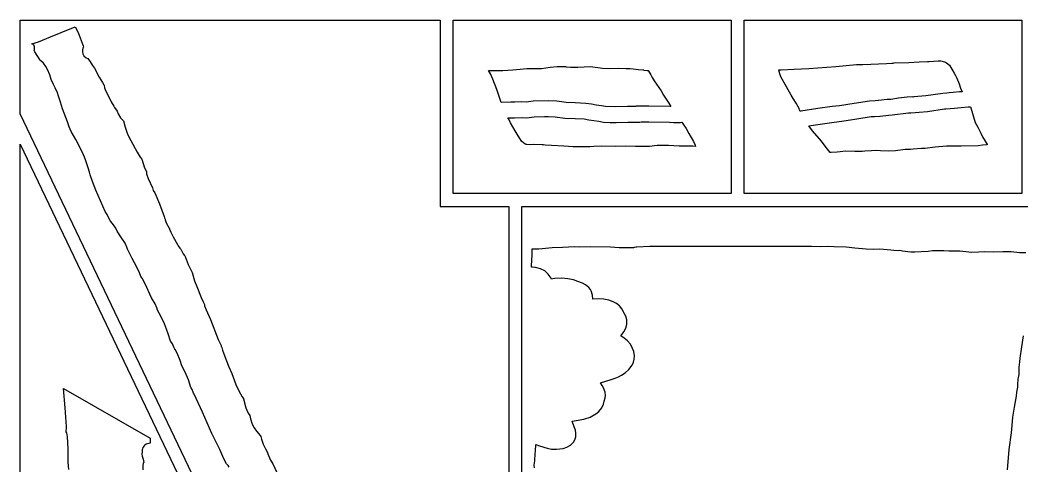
# Model space of a CAD drawing. Extents: x -1 to 541, y -138 to 3207.
# Drawn here: x 54.9 to 362.3, y 1262.5 to 1399.3 of the extents above; entities that cross this region are included whole.
import ezdxf

# ---------------------------------------------------------------- set-up
doc = ezdxf.new("R2010")
doc.units = 0

msp = doc.modelspace()

# ---------------------------------------------------------------- linework, layer by layer
at = {"layer": 'Calque_1'}
for p, q in [((54.916, 1399.27), (183.816, 1399.27)), ((54.916, 1370.45), (54.916, 1399.27)), ((54.916, 1399.27), (54.916, 1399.27)), ((183.816, 1399.27), (183.816, 1342.11)), ((187.816, 1399.27), (273.064, 1399.27)), ((187.816, 1346.11), (187.816, 1399.27)), ((187.816, 1399.27), (187.816, 1399.27)), ((273.064, 1399.27), (273.064, 1346.11)), ((277.064, 1399.27), (362.31, 1399.27)), ((277.064, 1346.11), (277.064, 1399.27)), ((277.064, 1399.27), (277.064, 1399.27)), ((362.31, 1399.27), (362.31, 1346.11)), ((67.5682, 1395.48), (71.8635, 1397.21)), ((71.8635, 1397.21), (72.7048, 1395.5)), ((58.5055, 1391.98), (60.6022, 1392.63)), ((60.6022, 1392.63), (64.235012, 1394.07375)), ((64.235012, 1394.07375), (67.5682, 1395.48)), ((72.7048, 1395.5), (73.6267, 1392.96)), ((73.6267, 1392.96), (74.2705, 1391.31)), ((58.5514, 1391.99), (58.5055, 1391.98)), ((59.2264, 1391.52), (58.5514, 1391.99)), ((59.2364, 1391.27), (59.2264, 1391.52)), ((59.3034, 1391.15), (59.2364, 1391.27)), ((59.2984, 1389.96), (59.3624, 1390.19)), ((59.4535, 1389.51), (59.2984, 1389.96)), ((59.3834, 1390.64), (59.3034, 1391.15)), ((59.3624, 1390.19), (59.3834, 1390.64)), ((61.1191, 1386.96), (59.4535, 1389.51)), ((74.0445, 1390.11), (74.0305, 1389.47)), ((74.1865, 1390.64), (74.0445, 1390.11)), ((74.2825, 1390.85), (74.1865, 1390.64)), ((74.2705, 1391.31), (74.3665, 1391)), ((74.3665, 1391), (74.2825, 1390.85)), ((61.291, 1386.73), (61.1191, 1386.96)), ((62.0798, 1386), (61.291, 1386.73)), ((74.0305, 1389.47), (74.1544, 1388.94)), ((74.1544, 1388.94), (74.5098, 1388.29)), ((74.5098, 1388.29), (75.1569, 1387.71)), ((75.1569, 1387.71), (75.7387, 1387.47)), ((75.7387, 1387.47), (76.183787, 1386.80375)), ((76.183787, 1386.80375), (76.3174, 1386.67)), ((76.3174, 1386.67), (77.142, 1385.34)), ((327.583, 1386.22), (330.74, 1386.43)), ((330.74, 1386.43), (333.324, 1386.52)), ((333.324, 1386.52), (333.893, 1386.6)), ((333.893, 1386.6), (335.299, 1386.61)), ((335.299, 1386.61), (336.577, 1386.75)), ((336.577, 1386.75), (336.76, 1386.76)), ((336.76, 1386.76), (336.795, 1386.76)), ((336.795, 1386.76), (337.316, 1386.76)), ((337.316, 1386.76), (337.429, 1386.77)), ((337.426, 1386.78), (337.875, 1386.63)), ((337.429, 1386.77), (337.426, 1386.78)), ((337.875, 1386.63), (338.899, 1386.32)), ((62.875788, 1384.97), (62.0798, 1386)), ((63.3531, 1384.09), (62.875788, 1384.97)), ((64.049, 1382.43), (63.3531, 1384.09)), ((77.142, 1385.34), (77.8088, 1384.48)), ((77.8088, 1384.48), (79.2091, 1381.77)), ((199.239, 1382.82), (198.668, 1383.83)), ((198.668, 1383.83), (199.901, 1383.82)), ((199.901, 1383.82), (202.998, 1383.81)), ((202.998, 1383.81), (206.083, 1383.98)), ((206.083, 1383.98), (208.322, 1384.2)), ((208.322, 1384.2), (210.44, 1384.44)), ((210.44, 1384.44), (212.46275, 1384.3975)), ((212.46275, 1384.3975), (214.931, 1384.43)), ((214.931, 1384.43), (217.547375, 1384.77375)), ((217.547375, 1384.77375), (219.683, 1385.02)), ((219.683, 1385.02), (220.811, 1385.03)), ((220.808, 1385.04), (221.777, 1385.03)), ((220.811, 1385.03), (220.808, 1385.04)), ((221.777, 1385.03), (222.012, 1385.02)), ((222.012, 1385.02), (222.232, 1384.98)), ((222.232, 1384.98), (222.465, 1384.93)), ((222.465, 1384.93), (223.768, 1384.83)), ((223.768, 1384.83), (226.008, 1384.8)), ((226.008, 1384.8), (229.938, 1384.98)), ((229.938, 1384.98), (233.671, 1384.48)), ((233.671, 1384.48), (235.635, 1384.41)), ((235.635, 1384.41), (238.55, 1384.48)), ((238.55, 1384.48), (240.895, 1384.37)), ((240.895, 1384.37), (241.583, 1384.41)), ((241.583, 1384.41), (241.662, 1384.42)), ((241.662, 1384.42), (242.089, 1384.41)), ((242.089, 1384.41), (243.00925, 1384.26125)), ((243.00925, 1384.26125), (244.618, 1384.09)), ((244.618, 1384.09), (246.216, 1384.01)), ((246.216, 1384.01), (246.349875, 1383.93875)), ((246.349875, 1383.93875), (247.284, 1383.8)), ((247.284, 1383.8), (247.627, 1383.84)), ((247.627, 1383.84), (248.485, 1382.44)), ((287.686, 1384), (288.4, 1384.03)), ((287.706, 1383.91), (287.686, 1384)), ((288.002125, 1382.7275), (287.706, 1383.91)), ((288.4, 1384.03), (292.433, 1384.24)), ((292.433, 1384.24), (296.931, 1384.44)), ((296.931, 1384.44), (305.239, 1385.06)), ((305.239, 1385.06), (311.604, 1385.62)), ((311.604, 1385.62), (313.545, 1385.66)), ((313.545, 1385.66), (320.765, 1385.95)), ((320.765, 1385.95), (322.411, 1386.04)), ((322.411, 1386.04), (322.704, 1386.08)), ((322.704, 1386.08), (322.776, 1386.09)), ((322.776, 1386.09), (323.159, 1386.11)), ((323.159, 1386.11), (327.583, 1386.22)), ((338.899, 1386.32), (339.131, 1386.15)), ((339.131, 1386.15), (340.138, 1385.39)), ((340.138, 1385.39), (341.507, 1383)), ((64.5124, 1381), (64.049, 1382.43)), ((65.1453, 1379.5), (64.5124, 1381)), ((79.2091, 1381.77), (80.2404, 1380.13)), ((199.944, 1381.1), (199.239, 1382.82)), ((201.229, 1377.97), (199.944, 1381.1)), ((248.485, 1382.44), (248.864, 1381.65)), ((248.864, 1381.65), (249.486, 1380.6)), ((249.486, 1380.6), (251.607, 1377.51)), ((288.344, 1381.83), (288.002125, 1382.7275)), ((290.069, 1378.8), (288.344, 1381.83)), ((341.507, 1383), (341.914, 1382.29)), ((341.914, 1382.29), (342.156, 1381.87)), ((342.156, 1381.87), (342.259, 1381.67)), ((342.259, 1381.67), (342.865, 1380.19)), ((65.715613, 1378.47125), (65.1453, 1379.5)), ((66.4294, 1376.94), (65.715613, 1378.47125)), ((80.2404, 1380.13), (80.59345, 1379.425)), ((80.59345, 1379.425), (80.6888, 1379.29)), ((80.6888, 1379.29), (80.8652, 1378.52125)), ((80.8652, 1378.52125), (81.2492, 1377.43)), ((81.2492, 1377.43), (82.1738, 1375.74)), ((202.489, 1374.02), (201.229, 1377.97)), ((251.607, 1377.51), (252.39, 1376.19)), ((291.477, 1376.19), (290.069, 1378.8)), ((343.193, 1377.2), (341.225, 1377.08)), ((342.865, 1380.19), (343.023, 1379.69)), ((343.023, 1379.69), (343.501, 1378.36)), ((344.027, 1377.3), (343.193, 1377.2)), ((343.501, 1378.36), (344.027, 1377.3)), ((66.6923, 1375.92), (66.4294, 1376.94)), ((67.3803, 1374.07), (66.6923, 1375.92)), ((82.1738, 1375.74), (82.8457, 1374.15)), ((82.8457, 1374.15), (83.7323, 1372.84)), ((208.878, 1374.14), (206.719, 1374.05)), ((210.178, 1374.11), (208.878, 1374.14)), ((212.337, 1374.36), (210.178, 1374.11)), ((217.035, 1374.49), (212.337, 1374.36)), ((219.569, 1374.34), (217.035, 1374.49)), ((222.461, 1373.95), (219.569, 1374.34)), ((252.39, 1376.19), (253.964, 1373.78)), ((292.146125, 1375.255), (291.477, 1376.19)), ((293.008, 1373.81), (292.146125, 1375.255)), ((315.54, 1374.43), (310.818125, 1373.71875)), ((317.334, 1374.53), (315.54, 1374.43)), ((318.299, 1374.58), (317.334, 1374.53)), ((321.006, 1374.87), (318.299, 1374.58)), ((322.049, 1374.93), (321.006, 1374.87)), ((324.430875, 1375.2775), (322.049, 1374.93)), ((327.136, 1375.61), (324.430875, 1375.2775)), ((328.709, 1375.69), (327.136, 1375.61)), ((328.915, 1375.66), (328.709, 1375.69)), ((328.946, 1375.66), (328.915, 1375.66)), ((329.14, 1375.68), (328.946, 1375.66)), ((330.387, 1375.82), (329.14, 1375.68)), ((332.784, 1376.01), (330.387, 1375.82)), ((338, 1376.78), (332.784, 1376.01)), ((339.228, 1376.86), (338, 1376.78)), ((339.94, 1376.91), (339.228, 1376.86)), ((341.225, 1377.08), (339.94, 1376.91)), ((67.9667, 1372), (67.3803, 1374.07)), ((69.5247, 1368.05), (67.9667, 1372)), ((83.7323, 1372.84), (83.9432, 1372.42)), ((83.9432, 1372.42), (84.6714, 1371.29)), ((84.6714, 1371.29), (85.048925, 1370.51375)), ((205.508, 1374.11), (202.489, 1374.02)), ((206.719, 1374.05), (205.508, 1374.11)), ((225.283375, 1373.875), (222.461, 1373.95)), ((228.54, 1373.71), (225.283375, 1373.875)), ((230.203, 1373.45), (228.54, 1373.71)), ((231.705, 1373.19), (230.203, 1373.45)), ((233.315, 1372.99), (231.705, 1373.19)), ((234.521, 1372.72), (233.315, 1372.99)), ((237.7105, 1372.6275), (234.521, 1372.72)), ((241.308, 1372.76), (237.7105, 1372.6275)), ((243.415, 1372.76), (241.308, 1372.76)), ((244.003, 1372.77), (243.415, 1372.76)), ((244.058, 1372.81), (244.003, 1372.81)), ((244.003, 1372.81), (244.003, 1372.77)), ((244.098, 1372.81), (244.058, 1372.81)), ((244.216, 1372.81), (244.098, 1372.81)), ((247.868, 1372.82), (244.216, 1372.81)), ((254.399, 1372.76), (247.868, 1372.82)), ((253.964, 1373.78), (254.567, 1372.75)), ((254.567, 1372.75), (254.399, 1372.76)), ((293.93, 1372.09), (293.008, 1373.81)), ((294.066, 1371.75), (293.93, 1372.09)), ((294.269, 1371.25), (294.066, 1371.75)), ((294.478, 1371.29), (294.269, 1371.25)), ((299.692, 1372.09), (294.478, 1371.29)), ((304.129, 1372.74), (299.692, 1372.09)), ((306.376, 1372.97), (304.129, 1372.74)), ((310.818125, 1373.71875), (306.376, 1372.97)), ((330.823, 1371.04), (333.308, 1371.23)), ((333.308, 1371.23), (338.529, 1372)), ((338.529, 1372), (338.946, 1372.06)), ((338.946, 1372.06), (338.963, 1372.06)), ((338.963, 1372.06), (340.338, 1372.12)), ((340.338, 1372.12), (341.625, 1372.29)), ((341.625, 1372.29), (343.648, 1372.42)), ((343.648, 1372.42), (345.809, 1372.65)), ((345.823, 1372.65), (345.777047, 1372.644219)), ((345.777047, 1372.644219), (345.897125, 1372.64125)), ((345.809, 1372.65), (345.823, 1372.65)), ((345.897125, 1372.64125), (346.374, 1372.64)), ((346.374, 1372.64), (346.463, 1372.64)), ((346.463, 1372.64), (346.488, 1372.6)), ((346.488, 1372.6), (346.61, 1372.31)), ((346.61, 1372.31), (347.408, 1369.56)), ((127.658, 1218.43), (54.916, 1370.45)), ((70.0179, 1366.51), (69.5247, 1368.05)), ((85.048925, 1370.51375), (85.7632, 1369.31)), ((85.7632, 1369.31), (86.6461, 1368.33)), ((86.6461, 1368.33), (87.1292, 1366.46)), ((204.837, 1368.88), (204.566, 1369.32)), ((204.566, 1369.32), (205.377, 1369.32)), ((205.44, 1367.75), (204.837, 1368.88)), ((205.377, 1369.32), (206.666, 1369.25)), ((206.666, 1369.25), (208.932, 1369.34)), ((208.932, 1369.34), (208.958, 1369.34)), ((208.958, 1369.34), (210.326, 1369.32)), ((210.326, 1369.32), (212.711, 1369.58)), ((212.711, 1369.58), (215.87, 1369.7)), ((215.868, 1369.7), (216.911, 1369.69)), ((215.868, 1369.7), (215.868, 1369.7)), ((215.87, 1369.7), (215.868, 1369.7)), ((216.911, 1369.69), (219.067, 1369.57)), ((219.067, 1369.57), (222.068, 1369.16)), ((222.068, 1369.16), (225.24925, 1369.0575)), ((225.24925, 1369.0575), (227.991, 1368.94)), ((227.991, 1368.94), (229.403, 1368.71)), ((229.403, 1368.71), (231.007, 1368.45)), ((231.007, 1368.45), (232.523, 1368.25)), ((232.523, 1368.25), (233.915, 1367.96)), ((243.468, 1367.97), (245.131, 1367.99)), ((245.131, 1367.99), (245.508, 1368)), ((245.508, 1368), (245.644, 1368)), ((245.644, 1368), (245.777, 1368.01)), ((245.777, 1368.01), (245.802, 1368.01)), ((245.802, 1368.01), (247.886, 1368.02)), ((247.886, 1368.02), (254.223, 1367.97)), ((257.515, 1367.89), (257.937, 1367.98)), ((257.937, 1367.98), (258.602, 1366.99)), ((304.711, 1367.97), (307.032, 1368.21)), ((307.032, 1368.21), (311.672125, 1368.9825)), ((311.672125, 1368.9825), (316.052, 1369.65)), ((316.052, 1369.65), (317.1, 1369.73)), ((317.1, 1369.73), (318.714, 1369.79)), ((318.714, 1369.79), (318.791, 1369.8)), ((318.791, 1369.8), (321.404, 1370.09)), ((321.404, 1370.09), (322.548, 1370.16)), ((322.548, 1370.16), (327.49, 1370.82)), ((327.49, 1370.82), (327.713, 1370.84)), ((327.713, 1370.84), (328.182, 1370.78)), ((328.182, 1370.78), (329.571, 1370.89)), ((329.571, 1370.89), (330.823, 1371.04)), ((347.408, 1369.56), (348.004, 1367.88)), ((70.6281, 1365.1), (70.0179, 1366.51)), ((72.0464, 1362.63), (70.6281, 1365.1)), ((87.1292, 1366.46), (87.935408, 1364.300781)), ((206.851, 1365.25), (205.44, 1367.75)), ((207.488, 1364.27), (206.851, 1365.25)), ((233.915, 1367.96), (235.936234, 1367.806875)), ((235.936234, 1367.806875), (237.865875, 1367.815)), ((237.865875, 1367.815), (241.414, 1367.97)), ((241.414, 1367.97), (243.468, 1367.97)), ((254.223, 1367.97), (255.525, 1367.86)), ((255.525, 1367.86), (256.43375, 1367.81125)), ((256.43375, 1367.81125), (257.515, 1367.89)), ((258.602, 1366.99), (259.335, 1366.02)), ((259.335, 1366.02), (260.163, 1364.45)), ((296.96, 1366.8), (300.443, 1367.34)), ((298.076, 1365.28), (296.96, 1366.8)), ((300.818, 1362.15), (298.076, 1365.28)), ((300.443, 1367.34), (304.711, 1367.97)), ((348.004, 1367.88), (348.789, 1366.36)), ((348.789, 1366.36), (349.68, 1364.59)), ((72.815825, 1361.13375), (72.0464, 1362.63)), ((87.935408, 1364.300781), (88.898862, 1362.31875)), ((88.898862, 1362.31875), (90.8591, 1358.77)), ((208.796, 1362.15), (207.488, 1364.27)), ((209.514, 1361.53), (208.796, 1362.15)), ((260.163, 1364.45), (261.543, 1361.98)), ((261.543, 1361.98), (262.087, 1360.9)), ((302.275125, 1360.1425), (300.818, 1362.15)), ((349.68, 1364.59), (350.192, 1363.42)), ((350.192, 1363.42), (351.051, 1362.16)), ((351.051, 1362.16), (351.278, 1361.8)), ((351.278, 1361.8), (351.235469, 1361.851719)), ((351.235469, 1361.851719), (351.26925, 1361.74875)), ((54.916, 1361.18), (123.658, 1217.52)), ((54.916, 913.198), (54.916, 1361.18)), ((54.916, 1361.18), (54.916, 1361.18)), ((73.3463, 1359.96), (72.815825, 1361.13375)), ((74.136163, 1358.4625), (73.3463, 1359.96)), ((90.8591, 1358.77), (91.789925, 1357.23625)), ((209.793, 1361.29), (209.514, 1361.53)), ((210.025, 1361.19), (209.793, 1361.29)), ((210.255, 1361.09), (210.025, 1361.19)), ((210.429, 1361.08), (210.255, 1361.09)), ((211.468, 1361.03), (210.429, 1361.08)), ((212.524, 1361.08), (211.468, 1361.03)), ((215.118, 1361.04), (212.524, 1361.08)), ((215.515, 1361.02), (215.118, 1361.04)), ((215.997, 1360.93), (215.515, 1361.02)), ((217.929, 1360.82), (215.997, 1360.93)), ((221.779, 1360.57), (217.929, 1360.82)), ((224.654, 1360.35), (221.779, 1360.57)), ((225.388, 1360.42), (224.654, 1360.35)), ((228.29, 1360.37), (225.388, 1360.42)), ((229.711, 1360.41), (228.29, 1360.37)), ((230.934, 1360.52), (229.711, 1360.41)), ((233.277, 1360.59), (230.934, 1360.52)), ((237.606, 1360.51), (233.277, 1360.59)), ((240.59525, 1360.56), (237.606, 1360.51)), ((243.802, 1360.52), (240.59525, 1360.56)), ((245.731, 1360.44), (243.802, 1360.52)), ((246.324, 1360.46), (245.731, 1360.44)), ((247.275, 1360.52), (246.324, 1360.46)), ((248.066, 1360.53), (247.275, 1360.52)), ((250.438, 1360.78), (248.066, 1360.53)), ((253.859, 1360.8), (250.438, 1360.78)), ((257.101, 1360.57), (253.859, 1360.8)), ((259.082375, 1360.6), (257.101, 1360.57)), ((261.357, 1360.57), (259.082375, 1360.6)), ((262.2, 1360.52), (261.357, 1360.57)), ((262.087, 1360.9), (262.21, 1360.52)), ((262.21, 1360.52), (262.2, 1360.52)), ((303.448, 1358.63), (302.275125, 1360.1425)), ((308.288, 1359.02), (305.637, 1358.7)), ((311.005125, 1358.99625), (308.288, 1359.02)), ((313.264, 1358.92), (311.005125, 1358.99625)), ((314.067, 1359.02), (313.264, 1358.92)), ((316.209, 1359.15), (314.067, 1359.02)), ((317.666, 1359.22), (316.209, 1359.15)), ((318.922, 1359.12), (317.666, 1359.22)), ((321.28275, 1359.05), (318.922, 1359.12)), ((323.546, 1359.16), (321.28275, 1359.05)), ((326.481, 1359.57), (323.546, 1359.16)), ((328.137, 1359.61), (326.481, 1359.57)), ((328.905, 1359.63), (328.137, 1359.61)), ((331.479, 1359.84), (328.905, 1359.63)), ((332.494, 1359.9), (331.479, 1359.84)), ((335.680875, 1360.29), (332.494, 1359.9)), ((339.185, 1360.59), (335.680875, 1360.29)), ((341.825, 1360.55), (339.185, 1360.59)), ((343.659, 1360.59), (341.825, 1360.55)), ((348.865, 1360.73), (343.659, 1360.59)), ((350.203, 1360.89), (348.865, 1360.73)), ((351.578, 1360.99), (350.203, 1360.89)), ((351.26925, 1361.74875), (351.607, 1361.15)), ((351.59, 1360.99), (351.578, 1360.99)), ((351.678, 1361), (351.59, 1360.99)), ((351.607, 1361.15), (351.688, 1361)), ((351.688, 1361), (351.678, 1361)), ((74.9483, 1356.65), (74.136163, 1358.4625)), ((75.4736, 1354.9), (74.9483, 1356.65)), ((91.789925, 1357.23625), (92.2343, 1356.61)), ((92.2343, 1356.61), (92.2443, 1356.61)), ((92.2443, 1356.61), (93.1538, 1353.94)), ((303.467, 1358.61), (303.448, 1358.63)), ((303.75, 1358.63), (303.467, 1358.61)), ((305.637, 1358.7), (303.75, 1358.63)), ((75.8551, 1353.9225), (75.4736, 1354.9)), ((76.2708, 1352.57), (75.8551, 1353.9225)), ((93.1538, 1353.94), (93.7123, 1352.79)), ((93.7123, 1352.79), (93.730288, 1352.08875)), ((76.4023, 1351.8), (76.2708, 1352.57)), ((77.1442, 1349.75), (76.4023, 1351.8)), ((78.1206, 1347.08), (77.1442, 1349.75)), ((93.730288, 1352.08875), (94.2522, 1350.66)), ((94.2522, 1350.66), (95.5434, 1347.84)), ((81.0572, 1340.53), (78.1206, 1347.08)), ((95.5434, 1347.84), (95.748987, 1346.96875)), ((95.748987, 1346.96875), (96.2578, 1346.24)), ((96.2578, 1346.24), (97.7161, 1342.93)), ((273.064, 1346.11), (187.816, 1346.11)), ((362.31, 1346.11), (277.064, 1346.11)), ((81.6491, 1339.58), (81.0572, 1340.53)), ((97.7161, 1342.93), (99.1131, 1338.98)), ((183.816, 1342.11), (204.9, 1342.11)), ((204.9, 1342.11), (204.9, 1016.79)), ((208.9, 1342.11), (277.064, 1342.11)), ((208.9, 1016.79), (208.9, 1342.11)), ((208.9, 1342.11), (208.9, 1342.11)), ((277.064, 1342.11), (366.31, 1342.11)), ((82.5913, 1337.72), (81.6491, 1339.58)), ((82.6673, 1337.58), (82.5913, 1337.72)), ((83.3034, 1336.89), (82.6673, 1337.58)), ((99.1131, 1338.98), (99.2589, 1338.59)), ((99.2589, 1338.59), (99.3369, 1338.39)), ((99.3369, 1338.39), (99.4349, 1338.23)), ((99.4349, 1338.23), (99.4509, 1338.17)), ((99.4509, 1338.17), (99.442887, 1337.9975)), ((99.442887, 1337.9975), (99.7798, 1337.06)), ((84.2708, 1335.38875), (83.3034, 1336.89)), ((84.7183, 1334.48), (84.2708, 1335.38875)), ((85.86685, 1332.8075), (84.7183, 1334.48)), ((99.7798, 1337.06), (100.693, 1335.47)), ((100.693, 1335.47), (100.79, 1335.3)), ((100.79, 1335.3), (100.788875, 1335.135)), ((100.788875, 1335.135), (101.132, 1334.19)), ((101.132, 1334.19), (101.942, 1332.76)), ((87.1222, 1330.79), (85.86685, 1332.8075)), ((101.942, 1332.76), (103.226, 1330.44)), ((87.6618, 1329.57), (87.1222, 1330.79)), ((87.901525, 1328.985), (87.6618, 1329.57)), ((87.9752, 1328.79), (87.901525, 1328.985)), ((89.292912, 1326.15125), (87.9752, 1328.79)), ((103.226, 1330.44), (103.341, 1330.24)), ((103.341, 1330.24), (103.413, 1330.12)), ((103.413, 1330.12), (103.39225, 1330.0125)), ((103.39225, 1330.0125), (103.904, 1329.32)), ((103.904, 1329.32), (104.237, 1328.96)), ((104.237, 1328.96), (105.005, 1327.55)), ((212.004, 1329.1), (214.074, 1329.13)), ((212.004, 1329.08), (212.004, 1329.1)), ((212.078, 1327.14), (212.004, 1329.08)), ((214.074, 1329.13), (218.144, 1329.53)), ((218.144, 1329.53), (221.315, 1329.59)), ((221.315, 1329.59), (225.046, 1329.8)), ((225.046, 1329.8), (226.698, 1329.69)), ((226.698, 1329.69), (229.949, 1329.82)), ((229.949, 1329.82), (236.127, 1329.67)), ((236.127, 1329.67), (238.732125, 1329.4925)), ((238.732125, 1329.4925), (241.677, 1329.45)), ((241.677, 1329.45), (243.255, 1329.55)), ((243.255, 1329.55), (243.419, 1329.56)), ((243.419, 1329.56), (243.454, 1329.56)), ((243.454, 1329.56), (243.959, 1329.68)), ((243.959, 1329.68), (244.176, 1329.7)), ((244.176, 1329.7), (248.141, 1329.91)), ((248.141, 1329.91), (297.776, 1329.92)), ((297.776, 1329.92), (300.448, 1329.81)), ((300.448, 1329.81), (302.521, 1329.87)), ((302.521, 1329.87), (304.687, 1329.76)), ((304.687, 1329.76), (308.396, 1329.74)), ((308.396, 1329.74), (311.076, 1329.39)), ((311.076, 1329.39), (314.519, 1329.07)), ((314.519, 1329.07), (316.721, 1329.03875)), ((316.721, 1329.03875), (318.467, 1329.09)), ((318.467, 1329.09), (319.881, 1328.96)), ((319.881, 1328.96), (322.064, 1328.82)), ((322.064, 1328.82), (323.009, 1328.65)), ((323.009, 1328.65), (324.30375, 1328.61625)), ((324.30375, 1328.61625), (324.886, 1328.65)), ((324.886, 1328.65), (325.685, 1328.44)), ((325.685, 1328.44), (327.309, 1328.27)), ((327.309, 1328.27), (328.20975, 1328.1625)), ((328.20975, 1328.1625), (329.439, 1328.13)), ((329.439, 1328.13), (331.359, 1328.32)), ((331.359, 1328.32), (333.569, 1328.35)), ((333.569, 1328.35), (334.904, 1328.59)), ((334.904, 1328.59), (338.312, 1328.61)), ((338.312, 1328.61), (339.866, 1328.47)), ((339.866, 1328.47), (343.251, 1328.43)), ((343.251, 1328.43), (346.912, 1328.1)), ((346.912, 1328.1), (349.034375, 1328.165)), ((349.034375, 1328.165), (350.862, 1328.29)), ((350.862, 1328.29), (353.509, 1328.18)), ((353.509, 1328.18), (356.405875, 1328.27625)), ((356.405875, 1328.27625), (359.059, 1328.26)), ((359.059, 1328.26), (361.6, 1328)), ((90.7655, 1323.43), (89.292912, 1326.15125)), ((105.005, 1327.55), (105.362, 1327.02)), ((105.362, 1327.02), (105.436, 1326.91)), ((105.436, 1326.91), (105.448, 1326.9)), ((105.448, 1326.9), (105.554, 1326.7)), ((105.554, 1326.7), (106.549, 1324.26)), ((211.851, 1324.01), (212.078, 1327.14)), ((361.6, 1328), (363.51, 1327.93)), ((91.533738, 1321.7525), (90.7655, 1323.43)), ((106.549, 1324.26), (107.682, 1321.79)), ((211.821, 1323.45), (211.851, 1324.01)), ((212.185, 1323.45), (211.821, 1323.45)), ((212.841, 1323.37), (212.185, 1323.45)), ((213.104, 1323.35), (212.841, 1323.37)), ((214.649125, 1322.97125), (213.104, 1323.35)), ((215.934, 1322.3), (214.649125, 1322.97125)), ((216.996125, 1321.35125), (215.934, 1322.3)), ((92.01, 1320.57), (91.533738, 1321.7525)), ((92.3399, 1320.08), (92.01, 1320.57)), ((93.2659, 1318.38), (92.3399, 1320.08)), ((107.682, 1321.79), (108.425, 1319.26)), ((108.425, 1319.26), (109.201, 1317.54)), ((217.873, 1320.14), (216.996125, 1321.35125)), ((218.016, 1319.77), (217.873, 1320.14)), ((218.372, 1319.84), (218.016, 1319.77)), ((219.016, 1319.98), (218.372, 1319.84)), ((221.081875, 1320.08125), (219.016, 1319.98)), ((222.967, 1319.89), (221.081875, 1320.08125)), ((224.684, 1319.54), (222.967, 1319.89)), ((226.024, 1319.06), (224.684, 1319.54)), ((227.465, 1318.59), (226.024, 1319.06)), ((95.2911, 1314.07), (93.2659, 1318.38)), ((109.201, 1317.54), (110.503, 1314.18)), ((228.4315, 1318.085), (227.465, 1318.59)), ((229.443, 1317.25), (228.4315, 1318.085)), ((229.938, 1316.6025), (229.443, 1317.25)), ((230.124, 1316.24), (229.938, 1316.6025)), ((230.58775, 1314.91375), (230.124, 1316.24)), ((96.3569, 1312.19), (95.2911, 1314.07)), ((110.503, 1314.18), (111.069875, 1312.80875)), ((111.069875, 1312.80875), (111.462, 1312.03)), ((230.69, 1313.64), (230.58775, 1314.91375)), ((232.289875, 1313.73375), (230.69, 1313.64)), ((233.994, 1313.64), (232.289875, 1313.73375)), ((235.570625, 1313.29625), (233.994, 1313.64)), ((236.923, 1312.81), (235.570625, 1313.29625)), ((237.892, 1312.35), (236.923, 1312.81)), ((96.86765, 1310.96625), (96.3569, 1312.19)), ((97.0706, 1310.32), (96.86765, 1310.96625)), ((98.089875, 1308.39375), (97.0706, 1310.32)), ((111.462, 1312.03), (111.51675, 1311.61625)), ((111.51675, 1311.61625), (111.999, 1310.43)), ((111.999, 1310.43), (112.011, 1310.41)), ((112.011, 1310.41), (113.384, 1307.43)), ((238.873234, 1311.569375), (237.892, 1312.35)), ((239.571625, 1310.7175), (238.873234, 1311.569375)), ((240.4, 1309.19), (239.571625, 1310.7175)), ((99.2725, 1306.1), (98.089875, 1308.39375)), ((113.384, 1307.43), (115.72, 1301.28)), ((240.782, 1308.42), (240.4, 1309.19)), ((241.055375, 1307.33625), (240.782, 1308.42)), ((241.118, 1306.35), (241.055375, 1307.33625)), ((99.896117, 1304.494688), (99.2725, 1306.1)), ((100.328812, 1303.045), (99.896117, 1304.494688)), ((239.602, 1302.79), (240.29675, 1303.74625)), ((240.29675, 1303.74625), (240.933, 1305.07)), ((240.933, 1305.07), (241.12375, 1305.99125)), ((241.12375, 1305.99125), (241.118, 1306.35)), ((101.087, 1300.74), (100.328812, 1303.045)), ((101.193375, 1300.6475), (101.087, 1300.74)), ((101.644, 1299.91), (101.193375, 1300.6475)), ((115.72, 1301.28), (116.597, 1299.4)), ((239.207, 1302.38), (239.602, 1302.79)), ((240.292781, 1301.715625), (239.207, 1302.38)), ((241.3075, 1300.8675), (240.292781, 1301.715625)), ((242.190219, 1299.820625), (241.3075, 1300.8675)), ((362.742, 1302.39), (362.1855, 1299.07875)), ((102.072, 1298.92), (101.644, 1299.91)), ((102.375, 1298.3), (102.072, 1298.92)), ((102.442, 1298.22), (102.375, 1298.3)), ((102.492, 1298.07), (102.393, 1298.27)), ((102.393, 1298.27), (102.442, 1298.22)), ((103.1, 1297.12), (102.482, 1298.19)), ((102.482, 1298.19), (102.492, 1298.07)), ((116.597, 1299.4), (116.635, 1299.28)), ((116.635, 1299.28), (116.788, 1298.82)), ((116.788, 1298.82), (117.06, 1297.99)), ((117.06, 1297.99), (118.023, 1295.29)), ((242.88, 1298.56), (242.190219, 1299.820625)), ((243.252875, 1297.55125), (242.88, 1298.56)), ((243.457, 1296.25), (243.252875, 1297.55125)), ((362.1855, 1299.07875), (361.671, 1295.58)), ((104.020375, 1294.88875), (103.1, 1297.12)), ((104.58, 1293.22), (104.020375, 1294.88875)), ((118.023, 1295.29), (118.983375, 1292.85625)), ((242.731125, 1293.45625), (243.108828, 1294.278281)), ((243.108828, 1294.278281), (243.367, 1295.21)), ((243.367, 1295.21), (243.457, 1296.25)), ((361.612, 1294.4), (361.388, 1292.76)), ((361.671, 1295.58), (361.612, 1294.4)), ((105.535375, 1291.29875), (104.58, 1293.22)), ((106.583, 1288.95), (105.535375, 1291.29875)), ((118.983375, 1292.85625), (119.874, 1290.82)), ((240.544125, 1291.08375), (241.721, 1292.1)), ((241.721, 1292.1), (242.731125, 1293.45625)), ((361.388, 1292.76), (361.407, 1290.57)), ((107.363, 1286.54), (106.583, 1288.95)), ((119.874, 1290.82), (121.155, 1287.46)), ((233.054, 1287.95), (236.265, 1289)), ((236.265, 1289), (237.484, 1289.37)), ((237.484, 1289.37), (238.54, 1289.82)), ((238.54, 1289.82), (239.407, 1290.33)), ((239.407, 1290.33), (240.544125, 1291.08375)), ((361.1, 1289.07), (360.996, 1287.52)), ((361.407, 1290.57), (361.1, 1289.07)), ((68.74135, 1280.31625), (68.2586, 1286.2)), ((68.2586, 1286.2), (94.7994, 1270.97)), ((107.41675, 1286.485), (107.363, 1286.54)), ((107.697, 1285.92), (107.41675, 1286.485)), ((108.044, 1285.09), (107.697, 1285.92)), ((108.112, 1284.85), (108.044, 1285.09)), ((121.155, 1287.46), (122.02625, 1285.56)), ((122.02625, 1285.56), (123.055, 1283.72)), ((233.514, 1287.18), (233.054, 1287.95)), ((233.92525, 1286.4875), (233.514, 1287.18)), ((234.419, 1285.09), (233.92525, 1286.4875)), ((234.519656, 1284.135781), (234.419, 1285.09)), ((360.695, 1285.13), (360.597, 1283.93)), ((360.957, 1286.68), (360.695, 1285.13)), ((360.996, 1287.52), (360.957, 1286.68)), ((108.306, 1284.46), (108.112, 1284.85)), ((110.947, 1279.03), (108.306, 1284.46)), ((123.055, 1283.72), (123.46, 1283.14)), ((123.46, 1283.14), (123.499, 1283.03)), ((123.499, 1283.03), (124.2, 1280.35)), ((233.9175, 1281.42375), (234.183, 1282.34)), ((234.183, 1282.34), (234.45175, 1283.35875)), ((234.45175, 1283.35875), (234.519656, 1284.135781)), ((360.597, 1283.93), (359.919, 1280.56)), ((69.162, 1274.56), (68.74135, 1280.31625)), ((113.811, 1272.41), (110.947, 1279.03)), ((124.2, 1280.35), (124.453, 1279.58125)), ((124.453, 1279.58125), (124.901, 1278.73)), ((231.612, 1278.5), (232.52475, 1279.2075)), ((232.52475, 1279.2075), (233.394, 1280.29)), ((233.394, 1280.29), (233.9175, 1281.42375)), ((359.919, 1280.56), (359.464, 1277.43)), ((124.901, 1278.73), (125.391, 1277.96)), ((125.391, 1277.96), (125.61925, 1276.9475)), ((125.61925, 1276.9475), (126.143, 1275.32)), ((224.341, 1276.21), (226.204, 1276.54)), ((224.915, 1274.5), (224.341, 1276.21)), ((226.204, 1276.54), (227.8745, 1276.885)), ((227.8745, 1276.885), (229.818, 1277.5)), ((229.818, 1277.5), (231.612, 1278.5)), ((359.464, 1277.43), (359.213875, 1274.88)), ((69.116, 1272.79), (69.162, 1274.56)), ((69.142303, 1272.870469), (69.116, 1272.79)), ((69.230875, 1272.67625), (69.142303, 1272.870469)), ((69.4431, 1271.46), (69.230875, 1272.67625)), ((126.143, 1275.32), (126.759875, 1274.138438)), ((126.759875, 1274.138438), (127.433, 1273.1875)), ((127.433, 1273.1875), (128.597, 1271.79)), ((225.31375, 1273.4525), (224.915, 1274.5)), ((225.480313, 1272.573437), (225.31375, 1273.4525)), ((359.213875, 1274.88), (359.041, 1272.66)), ((69.6977, 1267.82), (69.4431, 1271.46)), ((94.7994, 1270.97), (94.8324, 1269.49)), ((116.166, 1267.55), (113.811, 1272.41)), ((128.597, 1271.79), (128.841, 1271.48)), ((128.841, 1271.48), (129.002, 1270.75)), ((129.002, 1270.75), (129.556, 1269.18)), ((223.762, 1268.87), (224.75525, 1269.745)), ((224.75525, 1269.745), (225.185125, 1270.464687)), ((225.185125, 1270.464687), (225.453, 1271.46)), ((225.453, 1271.46), (225.480313, 1272.573437)), ((359.041, 1272.66), (358.298, 1267.5)), ((69.7177, 1263.66), (69.6977, 1267.82)), ((92.3475, 1266.78), (92.2795, 1266.11)), ((92.3965, 1267.22), (92.3475, 1266.78)), ((92.4325, 1267.46), (92.3965, 1267.22)), ((92.4895, 1267.72), (92.4325, 1267.46)), ((92.6427, 1268.12), (92.4895, 1267.72)), ((93.017, 1268.68), (92.6427, 1268.12)), ((93.1247, 1268.79), (93.017, 1268.68)), ((93.1497, 1268.81), (93.1247, 1268.79)), ((93.2487, 1268.91), (93.1497, 1268.81)), ((93.609, 1269.17), (93.2487, 1268.91)), ((94.8144, 1269.48), (93.609, 1269.17)), ((94.8324, 1269.49), (94.8144, 1269.48)), ((117.486, 1264.64), (116.166, 1267.55)), ((129.556, 1269.18), (130.2615, 1267.72375)), ((130.2615, 1267.72375), (130.667, 1266.98)), ((130.667, 1266.98), (131.112125, 1265.6925)), ((212.835, 1264.52), (213.19, 1268.78)), ((213.19, 1269.06), (214.254, 1268.64)), ((213.19, 1268.78), (213.19, 1269.06)), ((214.254, 1268.64), (216.633, 1267.91)), ((216.633, 1267.91), (218.004625, 1267.665)), ((218.004625, 1267.665), (219.494, 1267.6)), ((219.494, 1267.6), (221.571, 1267.88)), ((221.571, 1267.88), (222.673625, 1268.255)), ((222.673625, 1268.255), (223.762, 1268.87)), ((358.298, 1267.5), (357.777, 1261.34)), ((69.855937, 1261.425), (69.7177, 1263.66)), ((92.2795, 1266.11), (92.4355, 1265.54)), ((92.4355, 1265.54), (92.6563, 1264.55)), ((92.6563, 1264.55), (92.8269, 1264.03)), ((92.8509, 1263.56), (92.7301, 1263.37)), ((92.8269, 1264.03), (92.8509, 1263.56)), ((118.282, 1263.17), (117.486, 1264.64)), ((131.112125, 1265.6925), (131.738, 1264.24)), ((131.738, 1264.24), (132.458, 1263.13)), ((212.791, 1263.35), (212.865, 1264.17)), ((212.865, 1264.36), (212.835, 1264.52)), ((212.865, 1264.17), (212.865, 1264.36)), ((92.7301, 1263.37), (92.5933, 1262.66)), ((92.5933, 1262.66), (92.6033, 1261.3)), ((118.489, 1262.95), (118.282, 1263.17)), ((118.755, 1262.62), (118.489, 1262.95)), ((119.074, 1262.15), (118.755, 1262.62)), ((132.458, 1263.13), (133.72, 1260.44)), ((212.674, 1262.69), (212.791, 1263.35)), ((212.796, 1261.87), (212.674, 1262.69))]:
    msp.add_line(p, q, dxfattribs=at)

doc.saveas('drawing.dxf')
